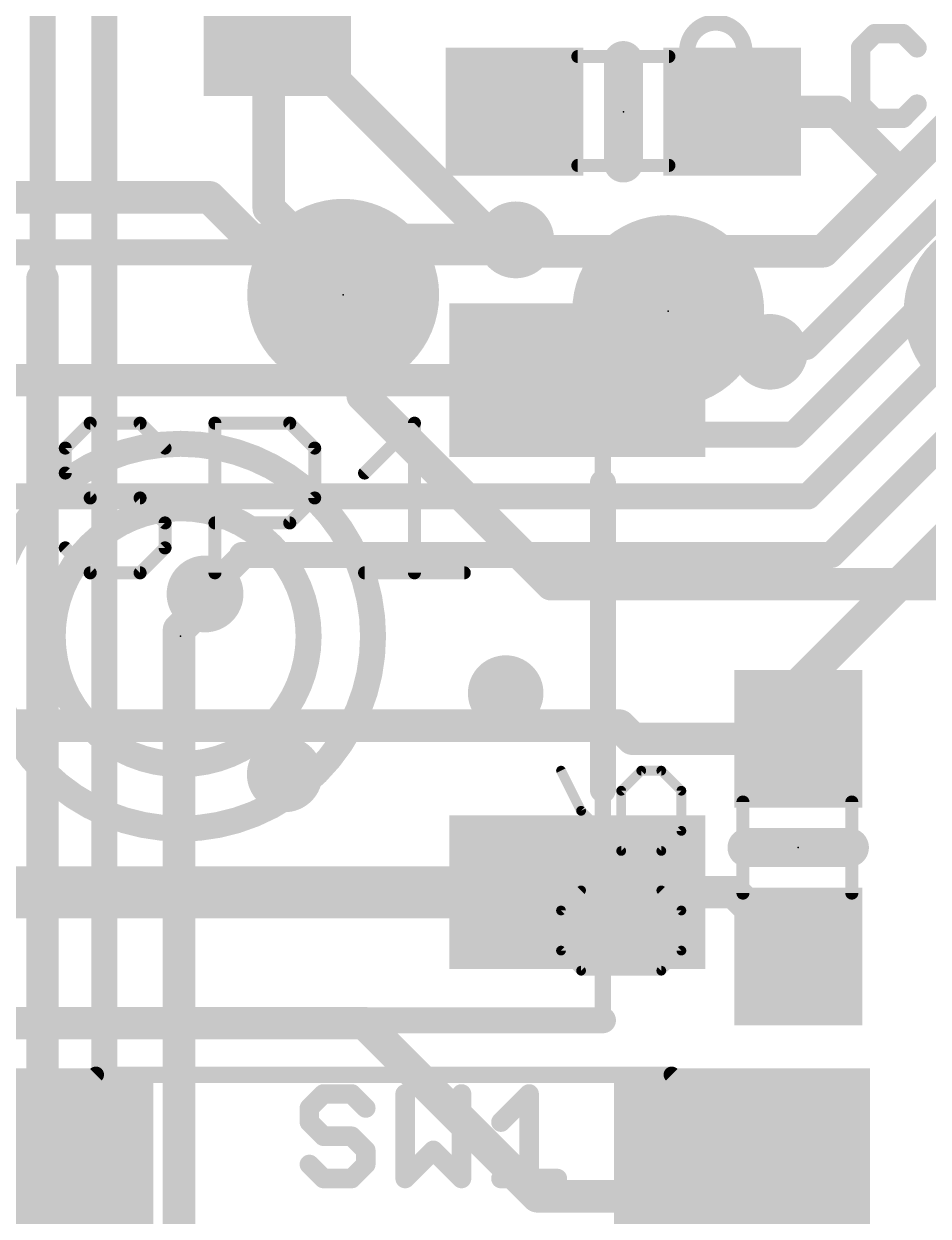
# Model space of a CAD drawing. Extents: x -25.4 to 25.4, y -26.7 to 25.8.
# Drawn here: x -11.13 to -4.06, y -3.51 to 5.8 of the extents above; entities that cross this region are included whole.
import ezdxf

# ---------------------------------------------------------------- set-up
doc = ezdxf.new("R2010")
doc.units = 0
for name, color, linetype in [('1', 12, 'CONTINUOUS'), ('16', 5, 'CONTINUOUS'), ('18', 110, 'CONTINUOUS'), ('20', 53, 'CONTINUOUS'), ('21', 53, 'CONTINUOUS'), ('23', 53, 'CONTINUOUS'), ('24', 53, 'CONTINUOUS'), ('25', 253, 'CONTINUOUS'), ('51', 53, 'CONTINUOUS')]:
    doc.layers.add(name, color=color, linetype=linetype)

# ---------------------------------------------------------------- blocks, each defined once
blk = doc.blocks.new('RECT')
blk.add_solid([(-0.5, -0.5), (0.5, -0.5), (-0.5, 0.5), (0.5, 0.5)])
blk = doc.blocks.new('PIE')
at = {"const_width": 0.5}
blk.add_lwpolyline([(0, -0.25, 1), (0, 0.25, 1), (0, -0.25)], format="xyb", dxfattribs=at)
blk = doc.blocks.new('ROUNDV')
at = {"const_width": 0.5}
blk.add_lwpolyline([(0, -0.25, 1), (0, 0.25, 1), (0, -0.25)], format="xyb", dxfattribs=at)

msp = doc.modelspace()

# ---------------------------------------------------------------- linework, layer by layer
at = {"layer": '1'}
for points, const_width in [([(0, 20.32, 0.4142), (-20.32, 0)], 0.254), ([(-5.5965, 5.1765, 1), (-5.5965, 5.0495)], 0.127), ([(-4.7299, 5.1579, 1), (-4.8197, 5.0681)], 0.127), ([(-4.7748, 5.0495, 1), (-4.7748, 5.1765)], 0.127), ([(-4.3295, 4.6677, 1), (-4.2397, 4.5779)], 0.127), ([(-4.2397, 4.5779, 1), (-4.3295, 4.6677)], 0.127), ([(-4.3295, 4.5779, 1), (-4.2397, 4.6677)], 0.127), ([(-9.635, 4.4899, 1), (-9.7248, 4.4001)], 0.127), ([(-9.6799, 4.3815, 1), (-9.6799, 4.5085)], 0.127), ([(-9.3472, 4.1758, 1), (-9.3472, 4.0488)], 0.127), ([(-9.3921, 4.0674, 1), (-9.3023, 4.1572)], 0.127), ([(-7.2424, 4.1572, 1), (-7.3322, 4.0674)], 0.127), ([(-7.2873, 4.0488, 1), (-7.2873, 4.1758)], 0.127), ([(-7.1984, 4.0869, 1), (-7.1984, 3.9599)], 0.127), ([(-7.2433, 3.9785, 1), (-7.1535, 4.0683)], 0.127), ([(-4.9289, 4.0683, 1), (-4.8391, 3.9785)], 0.127), ([(-4.884, 3.9599, 1), (-4.884, 4.0869)], 0.127), ([(-5.301, 3.3268, 1), (-5.301, 3.2252)], 0.1016), ([(-5.2502, 3.276, 1), (-5.3518, 3.276)], 0.1016), ([(-5.0523, 3.3119, 1), (-4.9805, 3.24)], 0.1016), ([(-5.0164, 3.2252, 1), (-5.0164, 3.3268)], 0.1016), ([(-5.3518, 3.2379, 1), (-5.2502, 3.2379)], 0.1016), ([(-7.112, 3.0668, 1), (-7.112, 2.9652)], 0.1016), ([(-7.112, 2.9525, 1), (-7.112, 3.0795)], 0.127), ([(-6.7701, 3.0519, 1), (-6.8419, 2.9801)], 0.1016), ([(-6.806, 2.9652, 1), (-6.806, 3.0668)], 0.1016), ([(-6.3795, 2.6403, 1), (-6.3795, 2.5387)], 0.1016), ([(-6.4155, 2.5536, 1), (-6.3436, 2.6255)], 0.1016), ([(-5.1522, 2.6255, 1), (-5.0804, 2.5536)], 0.1016), ([(-5.1163, 2.5387, 1), (-5.1163, 2.6403)], 0.1016), ([(-5.0397, 2.1441, 1), (-4.9679, 2.0723)], 0.1016), ([(-5.0038, 2.0574, 1), (-5.0038, 2.159)], 0.1016), ([(-9.4259, 1.7018, 1), (-9.4259, 1.6002)], 0.1016), ([(-9.3751, 1.651, 1), (-9.4767, 1.651)], 0.1016), ([(-9.4767, 1.6358, 1), (-9.3751, 1.6358)], 0.1016), ([(-9.39, 1.5998, 1), (-9.4619, 1.6717)], 0.1016), ([(-4.8563, 1.6869, 1), (-4.7845, 1.6151)], 0.1016), ([(-4.8204, 1.6002, 1), (-4.8204, 1.7018)], 0.1016), ([(-9.7514, 1.3821, 1), (-9.6796, 1.3103)], 0.1016), ([(-5.0165, 0.635, 1), (-5.1435, 0.635)], 0.127), ([(-5.1249, 0.6799, 1), (-5.0351, 0.5901)], 0.127), ([(-6.4321, 0.3624, 1), (-6.5219, 0.2726)], 0.127), ([(-6.477, 0.254, 1), (-6.477, 0.381)], 0.127), ([(-6.3745, 0.2785, 1), (-6.3745, 0.1515)], 0.127), ([(-6.4194, 0.1701, 1), (-6.3296, 0.2599)], 0.127), ([(-5.08, 0.1515, 1), (-5.08, 0.2785)], 0.127), ([(-5.1435, 0.215, 1), (-5.0165, 0.215)], 0.127), ([(-20.32, 0, 0.4142), (0, -20.32)], 0.254), ([(-6.806, -1.0856, 1), (-6.806, -0.8824)], 0.2032), ([(-6.806, -0.9205, 1), (-6.806, -1.0475)], 0.127), ([(-5.5361, -0.9391, 1), (-5.6259, -1.0289)], 0.127), ([(-5.581, -1.0475, 1), (-5.581, -0.9205)], 0.127), ([(-5.1249, -1.5299, 1), (-5.0351, -1.4401)], 0.127), ([(-8.426, -1.9617, 1), (-8.5158, -2.0515)], 0.127), ([(-8.4709, -2.0701, 1), (-8.4709, -1.9431)], 0.127), ([(-7.118, -3.296, 1), (-7.118, -3.423)], 0.127), ([(-7.1629, -3.4044, 1), (-7.0731, -3.3146)], 0.127), ([(-5.5185, -3.423, 1), (-5.5185, -3.296)], 0.127)]:
    msp.add_lwpolyline(points, format="xyb", dxfattribs=dict(at, const_width=const_width))
for points, const_width in [([(-2.6785, 6.2289), (-4.2846, 4.6228)], 0.254), ([(-2.5635, 5.7289), (-5.0164, 3.276)], 0.2032), ([(-2.448, 5.2578), (-5.1163, 2.5895)], 0.2032), ([(-5.5965, 5.113), (-4.7748, 5.113)], 0.254), ([(-4.7748, 5.113), (-4.2846, 4.6228)], 0.254), ([(-2.2606, 4.8514), (-5.0038, 2.1082)], 0.2032), ([(-4.884, 4.0234), (-4.2846, 4.6228)], 0.254), ([(-9.6799, 4.445), (-12.3673, 4.445)], 0.254), ([(-9.3472, 4.1123), (-9.6799, 4.445)], 0.254), ([(-4.8204, 1.651), (-2.0518, 4.4196)], 0.2032), ([(-7.2873, 4.1123), (-9.3472, 4.1123)], 0.254), ([(-7.2873, 4.1123), (-7.1984, 4.0234)], 0.254), ([(-4.884, 4.0234), (-7.1984, 4.0234)], 0.254), ([(-5.0164, 3.276), (-5.301, 3.276)], 0.2032), ([(-5.301, 3.276), (-5.301, 3.2379)], 0.2032), ([(-5.08, 0.635), (-2.6544, 3.0606)], 0.254), ([(-13.006, 3.016), (-7.112, 3.016)], 0.254), ([(-7.112, 3.016), (-6.806, 3.016)], 0.2032), ([(-6.806, 3.016), (-6.3795, 2.5895)], 0.2032), ([(-5.1163, 2.5895), (-6.3795, 2.5895)], 0.2032), ([(-5.0038, 2.1082), (-12.0523, 2.1082)], 0.2032), ([(-9.7155, 1.3462), (-9.4259, 1.6358)], 0.2032), ([(-4.8204, 1.651), (-9.4259, 1.651)], 0.2032), ([(-9.4259, 1.651), (-9.4259, 1.6358)], 0.2032), ([(-5.08, 0.215), (-5.08, 0.635)], 0.254), ([(-6.477, 0.3175), (-11.2776, 0.3175)], 0.254), ([(-6.3745, 0.215), (-6.477, 0.3175)], 0.254), ([(-5.08, 0.215), (-6.3745, 0.215)], 0.254), ([(-13.006, -0.984), (-6.806, -0.984)], 0.4064), ([(-6.806, -0.984), (-5.581, -0.984)], 0.254), ([(-5.581, -0.984), (-5.08, -1.485)], 0.254), ([(-12.3571, -2.0066), (-8.4709, -2.0066)], 0.254), ([(-8.4709, -2.0066), (-7.118, -3.3595)], 0.254), ([(-7.118, -3.3595), (-5.5185, -3.3595)], 0.254)]:
    msp.add_lwpolyline(points, dxfattribs=dict(at, const_width=const_width))
at = {"layer": '16'}
for points, const_width in [([(0, 20.32, 0.4142), (-20.32, 0)], 0.254), ([(-8.6571, 5.3992, 1), (-8.7469, 5.3094)], 0.127), ([(-8.7655, 5.3543, 1), (-8.6385, 5.3543)], 0.127), ([(-9.1728, 4.4035, 1), (-9.2626, 4.3137)], 0.127), ([(-9.2812, 4.3586, 1), (-9.1542, 4.3586)], 0.127), ([(-8.4201, 4.191, 1), (-8.5471, 4.191)], 0.127), ([(-8.4328, 4.191, 1), (-8.5344, 4.191)], 0.1016), ([(-7.46, 4.1758, 1), (-7.46, 4.0488)], 0.127), ([(-7.5049, 4.0674, 1), (-7.4151, 4.1572)], 0.127), ([(-7.2873, 4.0488, 1), (-7.2873, 4.1758)], 0.127), ([(-10.922, 3.81, 1), (-11.049, 3.81)], 0.127), ([(-8.4477, 3.7995, 1), (-8.5195, 3.8713)], 0.1016), ([(-11.0363, 3.81, 1), (-10.9347, 3.81)], 0.1016), ([(-8.5344, 3.8354, 1), (-8.4328, 3.8354)], 0.1016), ([(-8.6719, 3.7189, 1), (-8.6001, 3.6471)], 0.1016), ([(-8.4201, 3.6246, 1), (-8.5471, 3.6246)], 0.127), ([(-8.5285, 3.5797, 1), (-8.4387, 3.6695)], 0.127), ([(-8.5471, 3.6246, 1), (-8.4201, 3.6246)], 0.127), ([(-6.0601, 3.5919, 1), (-6.1319, 3.5201)], 0.1016), ([(-5.7779, 3.2887, 1), (-5.7779, 3.1871)], 0.1016), ([(-5.8138, 3.2019, 1), (-5.7419, 3.2738)], 0.1016), ([(-5.301, 3.1871, 1), (-5.301, 3.2887)], 0.1016), ([(-8.4387, 2.9405, 1), (-8.5285, 2.8507)], 0.127), ([(-8.5471, 2.8956, 1), (-8.4201, 2.8956)], 0.127), ([(-7.0104, 1.4859, 1), (-7.0104, 1.3589)], 0.127), ([(-7.0553, 1.3775, 1), (-6.9655, 1.4673)], 0.127), ([(-9.652, 1.3462, 1), (-9.779, 1.3462)], 0.127), ([(-9.779, 1.27, 1), (-9.652, 1.27)], 0.127), ([(-9.6706, 1.2251, 1), (-9.7604, 1.3149)], 0.127), ([(-9.8552, 1.0668, 1), (-9.9822, 1.0668)], 0.127), ([(-9.9636, 1.1117, 1), (-9.8738, 1.0219)], 0.127), ([(-20.32, 0, 0.4142), (0, -20.32)], 0.254)]:
    msp.add_lwpolyline(points, format="xyb", dxfattribs=dict(at, const_width=const_width))
for points, const_width in [([(-9.2177, 7.9019), (-9.2177, 4.3586)], 0.254), ([(-8.702, 7.5282), (-8.702, 5.3543)], 0.254), ([(-10.9855, 7.5108), (-10.9855, 3.81)], 0.2032), ([(-10.5029, -7.1501), (-10.5029, 7.3333)], 0.2032), ([(-7.46, 4.1123), (-8.702, 5.3543)], 0.254), ([(-9.2177, 4.3586), (-8.4836, 3.6246)], 0.254), ([(-8.4836, 4.191), (-8.4836, 3.6246)], 0.254), ([(-8.4836, 3.8354), (-8.4836, 4.191)], 0.2032), ([(-7.2873, 4.1123), (-7.46, 4.1123)], 0.254), ([(-10.9855, 3.81), (-10.9855, -7.4295)], 0.254), ([(-8.636, 3.683), (-8.4836, 3.8354)], 0.2032), ([(-8.4836, 3.6246), (-8.4836, 2.8956)], 0.254), ([(-6.096, 3.556), (-5.7779, 3.2379)], 0.2032), ([(-5.301, 3.2379), (-5.7779, 3.2379)], 0.2032), ([(-8.4836, 2.8956), (-7.0104, 1.4224)], 0.254), ([(-7.0104, 1.4224), (-0.1778, 1.4224)], 0.254), ([(-9.7155, 1.3462), (-9.7155, 1.27)], 0.254), ([(-9.7155, 1.27), (-9.9187, 1.0668)], 0.254), ([(-9.9187, 1.0668), (-9.9187, -6.7818)], 0.254)]:
    msp.add_lwpolyline(points, dxfattribs=dict(at, const_width=const_width))
at = {"layer": '20', "const_width": 0.0254}
msp.add_lwpolyline([(-3.4925, 25.146, 14.4823), (3.4925, 25.146)], format="xyb", dxfattribs=at)
at = {"layer": '21'}
for points, const_width in [([(-5.7244, 5.363, 1), (-5.7244, 5.8102, 1), (-5.7244, 5.363)], 0.127), ([(-6.3703, 5.513, 1), (-6.5227, 5.513)], 0.1524), ([(-6.5227, 4.713, 1), (-6.3703, 4.713)], 0.1524), ([(-6.606, 3.9652, 1), (-6.606, 4.0668)], 0.1016), ([(-9.906, -0.4873, 1), (-9.906, 2.5193, 1), (-9.906, -0.4873)], 0.2032), ([(-6.5552, 2.216, 1), (-6.6568, 2.216)], 0.1016), ([(-9.906, 0.016, 1), (-9.906, 2.016, 1), (-9.906, 0.016)], 0.2032), ([(-6.6568, -0.184, 1), (-6.5552, -0.184)], 0.1016), ([(-5.48, -0.5588, 1), (-5.48, -0.7112)], 0.1524), ([(-4.68, -0.7112, 1), (-4.68, -0.5588)], 0.1524), ([(-6.606, -2.0348, 1), (-6.606, -1.9332)], 0.1016), ([(-9.9185, -2.3777, 1), (-9.9185, -2.4413)], 0.0635), ([(-6.7185, -2.4413, 1), (-6.7185, -2.3777)], 0.0635)]:
    msp.add_lwpolyline(points, format="xyb", dxfattribs=dict(at, const_width=const_width))
for points, const_width in [([(-6.4465, 5.513), (-6.4465, 4.713)], 0.3048), ([(-13.206, 4.016), (-6.606, 4.016)], 0.2032), ([(-6.606, 2.216), (-6.606, -0.184)], 0.2032), ([(-5.48, -0.635), (-4.68, -0.635)], 0.3048), ([(-6.606, -1.984), (-13.206, -1.984)], 0.2032), ([(-9.9185, -2.4095), (-6.7185, -2.4095)], 0.127)]:
    msp.add_lwpolyline(points, dxfattribs=dict(at, const_width=const_width))
at = {"layer": '23'}
for p in [(-6.4465, 5.113), (-9.906, 1.016), (-5.08, -0.635)]:
    msp.add_point(p, dxfattribs=at)
at = {"layer": '24'}
for p in [(-8.636, 3.683), (-6.096, 3.556)]:
    msp.add_point(p, dxfattribs=at)
at = {"layer": '25'}
for points, const_width in [([(-4.4822, 5.7232), (-4.5923, 5.613)], 0.1524), ([(-4.2618, 5.7232), (-4.4822, 5.7232)], 0.1524), ([(-4.1517, 5.613), (-4.2618, 5.7232)], 0.1524), ([(-4.5923, 5.613), (-4.5923, 5.1724)], 0.1524), ([(-4.5923, 5.1724), (-4.4822, 5.0622)], 0.1524), ([(-4.2618, 5.0622), (-4.1517, 5.1724)], 0.1524), ([(-4.4822, 5.0622), (-4.2618, 5.0622)], 0.1524), ([(-10.6128, 2.6807), (-10.8077, 2.4858)], 0.1016), ([(-10.223, 2.6807), (-10.6128, 2.6807)], 0.1016), ([(-10.0281, 2.4858), (-10.223, 2.6807)], 0.1016), ([(-9.6383, 1.5113), (-9.6383, 2.6807)], 0.1016), ([(-9.6383, 2.6807), (-9.0536, 2.6807)], 0.1016), ([(-9.0536, 2.6807), (-8.8587, 2.4858)], 0.1016), ([(-8.4689, 2.2909), (-8.0791, 2.6807)], 0.1016), ([(-8.0791, 2.6807), (-8.0791, 1.5113)], 0.1016), ([(-10.8077, 2.4858), (-10.8077, 2.2909)], 0.1016), ([(-8.8587, 2.4858), (-8.8587, 2.096)], 0.1016), ([(-10.8077, 2.2909), (-10.6128, 2.096)], 0.1016), ([(-10.6128, 2.096), (-10.223, 2.096)], 0.1016), ([(-10.223, 2.096), (-10.0281, 1.9011)], 0.1016), ([(-8.8587, 2.096), (-9.0536, 1.9011)], 0.1016), ([(-10.0281, 1.9011), (-10.0281, 1.7062)], 0.1016), ([(-9.0536, 1.9011), (-9.6383, 1.9011)], 0.1016), ([(-10.6128, 1.5113), (-10.8077, 1.7062)], 0.1016), ([(-10.0281, 1.7062), (-10.223, 1.5113)], 0.1016), ([(-10.223, 1.5113), (-10.6128, 1.5113)], 0.1016), ([(-8.4689, 1.5113), (-7.6893, 1.5113)], 0.1016), ([(-6.9337, -0.0343), (-6.7769, -0.3478)], 0.0762), ([(-6.3066, -0.0343), (-6.4634, -0.1911)], 0.0762), ([(-6.1499, -0.0343), (-6.3066, -0.0343)], 0.0762), ([(-5.9931, -0.1911), (-6.1499, -0.0343)], 0.0762), ([(-6.4634, -0.1911), (-6.4634, -0.6614)], 0.0762), ([(-5.9931, -0.5046), (-5.9931, -0.1911)], 0.0762), ([(-6.7769, -0.3478), (-6.4634, -0.6614)], 0.0762), ([(-6.1499, -0.6614), (-5.9931, -0.5046)], 0.0762), ([(-6.4634, -0.6614), (-6.1499, -0.6614)], 0.0762), ([(-6.7769, -0.9698), (-6.9337, -1.1266)], 0.0762), ([(-5.9931, -1.1266), (-6.1499, -0.9698)], 0.0762), ([(-6.9337, -1.1266), (-6.9337, -1.4401)], 0.0762), ([(-5.9931, -1.4401), (-5.9931, -1.1266)], 0.0762), ([(-6.9337, -1.4401), (-6.7769, -1.5969)], 0.0762), ([(-6.1499, -1.5969), (-5.9931, -1.4401)], 0.0762), ([(-6.7769, -1.5969), (-6.1499, -1.5969)], 0.0762), ([(-8.7899, -2.5596), (-8.9, -2.6698)], 0.1524), ([(-8.5696, -2.5596), (-8.7899, -2.5596)], 0.1524), ([(-8.4594, -2.6698), (-8.5696, -2.5596)], 0.1524), ([(-8.1516, -2.5596), (-8.1516, -3.2206)], 0.1524), ([(-7.711, -3.2206), (-7.711, -2.5596)], 0.1524), ([(-7.4032, -2.78), (-7.1829, -2.5596)], 0.1524), ([(-7.1829, -2.5596), (-7.1829, -3.2206)], 0.1524), ([(-8.9, -2.6698), (-8.9, -2.78)], 0.1524), ([(-8.9, -2.78), (-8.7899, -2.8901)], 0.1524), ([(-8.7899, -2.8901), (-8.5696, -2.8901)], 0.1524), ([(-8.5696, -2.8901), (-8.4594, -3.0003)], 0.1524), ([(-8.4594, -3.0003), (-8.4594, -3.1104)], 0.1524), ([(-8.1516, -3.2206), (-7.9313, -3.0003)], 0.1524), ([(-7.9313, -3.0003), (-7.711, -3.2206)], 0.1524), ([(-8.7899, -3.2206), (-8.9, -3.1104)], 0.1524), ([(-8.4594, -3.1104), (-8.5696, -3.2206)], 0.1524), ([(-8.5696, -3.2206), (-8.7899, -3.2206)], 0.1524), ([(-7.4032, -3.2206), (-6.9626, -3.2206)], 0.1524)]:
    msp.add_lwpolyline(points, dxfattribs=dict(at, const_width=const_width))
for points, const_width in [([(-4.4822, 5.7613, 1), (-4.4822, 5.6851)], 0.0762), ([(-4.4552, 5.6962, 1), (-4.5091, 5.7501)], 0.0762), ([(-4.2349, 5.7501, 1), (-4.2888, 5.6962)], 0.0762), ([(-4.2618, 5.6851, 1), (-4.2618, 5.7613)], 0.0762), ([(-4.5542, 5.613, 1), (-4.6304, 5.613)], 0.0762), ([(-4.6193, 5.64, 1), (-4.5654, 5.5861)], 0.0762), ([(-4.1786, 5.5861, 1), (-4.1247, 5.64)], 0.0762), ([(-4.5654, 5.1993, 1), (-4.6193, 5.1454)], 0.0762), ([(-4.1247, 5.1454, 1), (-4.1786, 5.1993)], 0.0762), ([(-4.6304, 5.1724, 1), (-4.5542, 5.1724)], 0.0762), ([(-4.4822, 5.1003, 1), (-4.4822, 5.0241)], 0.0762), ([(-4.5091, 5.0353, 1), (-4.4552, 5.0892)], 0.0762), ([(-4.2888, 5.0892, 1), (-4.2349, 5.0353)], 0.0762), ([(-4.2618, 5.0241, 1), (-4.2618, 5.1003)], 0.0762), ([(-10.6128, 2.7061, 1), (-10.6128, 2.6553)], 0.0508), ([(-10.5948, 2.6627, 1), (-10.6308, 2.6987)], 0.0508), ([(-10.205, 2.6987, 1), (-10.241, 2.6627)], 0.0508), ([(-10.223, 2.6553, 1), (-10.223, 2.7061)], 0.0508), ([(-9.6129, 2.6807, 1), (-9.6637, 2.6807)], 0.0508), ([(-9.6383, 2.7061, 1), (-9.6383, 2.6553)], 0.0508), ([(-9.0356, 2.6987, 1), (-9.0716, 2.6627)], 0.0508), ([(-9.0536, 2.6553, 1), (-9.0536, 2.7061)], 0.0508), ([(-8.0537, 2.6807, 1), (-8.1045, 2.6807)], 0.0508), ([(-8.0611, 2.6627, 1), (-8.0971, 2.6987)], 0.0508), ([(-10.8257, 2.5038, 1), (-10.7897, 2.4678)], 0.0508), ([(-10.7823, 2.4858, 1), (-10.8331, 2.4858)], 0.0508), ([(-10.0461, 2.4678, 1), (-10.0101, 2.5038)], 0.0508), ([(-8.8333, 2.4858, 1), (-8.8841, 2.4858)], 0.0508), ([(-8.8767, 2.4678, 1), (-8.8407, 2.5038)], 0.0508), ([(-10.7897, 2.3089, 1), (-10.8257, 2.2729)], 0.0508), ([(-8.4869, 2.3089, 1), (-8.4509, 2.2729)], 0.0508), ([(-10.8331, 2.2909, 1), (-10.7823, 2.2909)], 0.0508), ([(-10.6128, 2.1214, 1), (-10.6128, 2.0706)], 0.0508), ([(-10.205, 2.114, 1), (-10.241, 2.078)], 0.0508), ([(-10.223, 2.0706, 1), (-10.223, 2.1214)], 0.0508), ([(-8.8407, 2.078, 1), (-8.8767, 2.114)], 0.0508), ([(-10.6308, 2.078, 1), (-10.5948, 2.114)], 0.0508), ([(-8.8841, 2.096, 1), (-8.8333, 2.096)], 0.0508), ([(-10.0027, 1.9011, 1), (-10.0535, 1.9011)], 0.0508), ([(-10.0461, 1.8831, 1), (-10.0101, 1.9191)], 0.0508), ([(-9.6383, 1.9265, 1), (-9.6383, 1.8757)], 0.0508), ([(-9.0716, 1.9191, 1), (-9.0356, 1.8831)], 0.0508), ([(-9.0536, 1.8757, 1), (-9.0536, 1.9265)], 0.0508), ([(-10.7897, 1.7242, 1), (-10.8257, 1.6882)], 0.0508), ([(-10.0535, 1.7062, 1), (-10.0027, 1.7062)], 0.0508), ([(-10.0101, 1.6882, 1), (-10.0461, 1.7242)], 0.0508), ([(-10.6128, 1.5367, 1), (-10.6128, 1.4859)], 0.0508), ([(-10.6308, 1.4933, 1), (-10.5948, 1.5293)], 0.0508), ([(-10.241, 1.5293, 1), (-10.205, 1.4933)], 0.0508), ([(-10.223, 1.4859, 1), (-10.223, 1.5367)], 0.0508), ([(-9.6637, 1.5113, 1), (-9.6129, 1.5113)], 0.0508), ([(-8.4689, 1.5367, 1), (-8.4689, 1.4859)], 0.0508), ([(-8.1045, 1.5113, 1), (-8.0537, 1.5113)], 0.0508), ([(-7.6893, 1.4859, 1), (-7.6893, 1.5367)], 0.0508), ([(-6.9167, -0.0258, 1), (-6.9507, -0.0428)], 0.0381), ([(-6.3066, -0.0153, 1), (-6.3066, -0.0534)], 0.0381), ([(-6.2932, -0.0478, 1), (-6.3201, -0.0208)], 0.0381), ([(-6.1364, -0.0208, 1), (-6.1633, -0.0478)], 0.0381), ([(-6.1499, -0.0534, 1), (-6.1499, -0.0153)], 0.0381), ([(-6.4444, -0.1911, 1), (-6.4825, -0.1911)], 0.0381), ([(-6.4769, -0.1776, 1), (-6.4499, -0.2046)], 0.0381), ([(-5.9741, -0.1911, 1), (-6.0122, -0.1911)], 0.0381), ([(-6.0066, -0.2046, 1), (-5.9796, -0.1776)], 0.0381), ([(-6.7635, -0.3344, 1), (-6.7904, -0.3613)], 0.0381), ([(-6.794, -0.3564, 1), (-6.7599, -0.3393)], 0.0381), ([(-6.0122, -0.5046, 1), (-5.9741, -0.5046)], 0.0381), ([(-5.9796, -0.5181, 1), (-6.0066, -0.4911)], 0.0381), ([(-6.4634, -0.6423, 1), (-6.4634, -0.6804)], 0.0381), ([(-6.4825, -0.6614, 1), (-6.4444, -0.6614)], 0.0381), ([(-6.4769, -0.6749, 1), (-6.4499, -0.6479)], 0.0381), ([(-6.1633, -0.6479, 1), (-6.1364, -0.6749)], 0.0381), ([(-6.1499, -0.6804, 1), (-6.1499, -0.6423)], 0.0381), ([(-6.7635, -0.9833, 1), (-6.7904, -0.9564)], 0.0381), ([(-6.1364, -0.9564, 1), (-6.1633, -0.9833)], 0.0381), ([(-6.9147, -1.1266, 1), (-6.9528, -1.1266)], 0.0381), ([(-6.9472, -1.1131, 1), (-6.9202, -1.1401)], 0.0381), ([(-5.9741, -1.1266, 1), (-6.0122, -1.1266)], 0.0381), ([(-6.0066, -1.1401, 1), (-5.9796, -1.1131)], 0.0381), ([(-6.9202, -1.4267, 1), (-6.9472, -1.4536)], 0.0381), ([(-6.9528, -1.4401, 1), (-6.9147, -1.4401)], 0.0381), ([(-6.0122, -1.4401, 1), (-5.9741, -1.4401)], 0.0381), ([(-5.9796, -1.4536, 1), (-6.0066, -1.4267)], 0.0381), ([(-6.7769, -1.5778, 1), (-6.7769, -1.6159)], 0.0381), ([(-6.7904, -1.6104, 1), (-6.7635, -1.5834)], 0.0381), ([(-6.1633, -1.5834, 1), (-6.1364, -1.6104)], 0.0381), ([(-6.1499, -1.6159, 1), (-6.1499, -1.5778)], 0.0381), ([(-8.7899, -2.5215, 1), (-8.7899, -2.5977)], 0.0762), ([(-8.7629, -2.5866, 1), (-8.8168, -2.5327)], 0.0762), ([(-8.5426, -2.5327, 1), (-8.5965, -2.5866)], 0.0762), ([(-8.5696, -2.5977, 1), (-8.5696, -2.5215)], 0.0762), ([(-8.1135, -2.5596, 1), (-8.1897, -2.5596)], 0.0762), ([(-7.6729, -2.5596, 1), (-7.7491, -2.5596)], 0.0762), ([(-7.1448, -2.5596, 1), (-7.221, -2.5596)], 0.0762), ([(-7.156, -2.5866, 1), (-7.2098, -2.5327)], 0.0762), ([(-8.8619, -2.6698, 1), (-8.9381, -2.6698)], 0.0762), ([(-8.927, -2.6429, 1), (-8.8731, -2.6967)], 0.0762), ([(-8.4863, -2.6967, 1), (-8.4325, -2.6429)], 0.0762), ([(-8.8731, -2.753, 1), (-8.927, -2.8069)], 0.0762), ([(-8.9381, -2.78, 1), (-8.8619, -2.78)], 0.0762), ([(-7.4302, -2.753, 1), (-7.3763, -2.8069)], 0.0762), ([(-8.7899, -2.852, 1), (-8.7899, -2.9282)], 0.0762), ([(-8.8168, -2.9171, 1), (-8.7629, -2.8632)], 0.0762), ([(-8.5426, -2.8632, 1), (-8.5965, -2.9171)], 0.0762), ([(-8.5696, -2.9282, 1), (-8.5696, -2.852)], 0.0762), ([(-8.4213, -3.0003, 1), (-8.4975, -3.0003)], 0.0762), ([(-8.4863, -3.0272, 1), (-8.4325, -2.9733)], 0.0762), ([(-7.9044, -2.9733, 1), (-7.9583, -3.0272)], 0.0762), ([(-7.9044, -3.0272, 1), (-7.9583, -2.9733)], 0.0762), ([(-8.8731, -3.0835, 1), (-8.927, -3.1374)], 0.0762), ([(-8.4975, -3.1104, 1), (-8.4213, -3.1104)], 0.0762), ([(-8.4325, -3.1374, 1), (-8.4863, -3.0835)], 0.0762), ([(-8.7899, -3.1825, 1), (-8.7899, -3.2587)], 0.0762), ([(-8.8168, -3.2475, 1), (-8.7629, -3.1937)], 0.0762), ([(-8.5965, -3.1937, 1), (-8.5426, -3.2475)], 0.0762), ([(-8.5696, -3.2587, 1), (-8.5696, -3.1825)], 0.0762), ([(-8.1786, -3.1937, 1), (-8.1247, -3.2475)], 0.0762), ([(-7.7379, -3.2475, 1), (-7.6841, -3.1937)], 0.0762), ([(-7.4032, -3.1825, 1), (-7.4032, -3.2587)], 0.0762), ([(-6.9626, -3.2587, 1), (-6.9626, -3.1825)], 0.0762), ([(-8.1897, -3.2206, 1), (-8.1135, -3.2206)], 0.0762), ([(-7.7491, -3.2206, 1), (-7.6729, -3.2206)], 0.0762), ([(-7.221, -3.2206, 1), (-7.1448, -3.2206)], 0.0762)]:
    msp.add_lwpolyline(points, format="xyb", dxfattribs=dict(at, const_width=const_width))
at = {"layer": '51'}
for points, const_width in [([(-6.8025, 5.545), (-6.0905, 5.545)], 0.1016), ([(-6.8025, 4.694), (-6.0905, 4.694)], 0.1016), ([(-6.606, 4.016), (-6.606, -1.984)], 0.127), ([(-5.512, -0.991), (-5.512, -0.279)], 0.1016), ([(-4.661, -0.991), (-4.661, -0.279)], 0.1016), ([(-12.0685, -3.9095), (-10.5685, -2.4095)], 0.127), ([(-10.5685, -2.4095), (-6.0685, -2.4095)], 0.127), ([(-6.0685, -2.4095), (-4.5685, -3.9095)], 0.127)]:
    msp.add_lwpolyline(points, dxfattribs=dict(at, const_width=const_width))
for points, const_width in [([(-6.8025, 5.5704, 1), (-6.8025, 5.5196)], 0.0508), ([(-6.0905, 5.5196, 1), (-6.0905, 5.5704)], 0.0508), ([(-6.8025, 4.7194, 1), (-6.8025, 4.6686)], 0.0508), ([(-6.0905, 4.6686, 1), (-6.0905, 4.7194)], 0.0508), ([(-6.5743, 4.016, 1), (-6.6378, 4.016)], 0.0635), ([(-5.4866, -0.279, 1), (-5.5374, -0.279)], 0.0508), ([(-4.6356, -0.279, 1), (-4.6864, -0.279)], 0.0508), ([(-5.5374, -0.991, 1), (-5.4866, -0.991)], 0.0508), ([(-4.6864, -0.991, 1), (-4.6356, -0.991)], 0.0508), ([(-6.6378, -1.984, 1), (-6.5743, -1.984)], 0.0635), ([(-10.5685, -2.3777, 1), (-10.5685, -2.4413)], 0.0635), ([(-10.546, -2.432, 1), (-10.591, -2.387)], 0.0635), ([(-6.046, -2.387, 1), (-6.091, -2.432)], 0.0635), ([(-6.0685, -2.4413, 1), (-6.0685, -2.3777)], 0.0635)]:
    msp.add_lwpolyline(points, format="xyb", dxfattribs=dict(at, const_width=const_width))

# ---------------------------------------------------------------- block references
at = {"layer": '1', "xscale": 1.075, "rotation": 90}
for p in [(-9.2253, 5.7743), (-5.08, 0.215), (-5.08, -1.485)]:
    msp.add_blockref('RECT', p, dxfattribs=at)
at = {"layer": '1', "xscale": 1.075}
for p in [(-7.2965, 5.113), (-5.5965, 5.113)]:
    msp.add_blockref('RECT', p, dxfattribs=at)
at = {"layer": '1', "xscale": 2, "yscale": 1.2, "rotation": 180}
for p in [(-6.806, 3.016), (-6.806, -0.984)]:
    msp.add_blockref('RECT', p, dxfattribs=at)
at = {"layer": '1', "xscale": 2, "yscale": 2}
for p in [(-11.1185, -3.3595), (-5.5185, -3.3595)]:
    msp.add_blockref('RECT', p, dxfattribs=at)
at = {"layer": '16', "xscale": 1.5, "yscale": 1.5}
for p in [(-8.636, 3.683), (-6.096, 3.556), (-3.5052, 3.556)]:
    msp.add_blockref('PIE', p, dxfattribs=at)
at = {"layer": '18'}
for p, xscale, yscale in [((-7.2873, 4.1123), 0.6, 0.6), ((-7.2873, 4.1123), 0.6, 0.6), ((-5.301, 3.2379), 0.5906, 0.5906), ((-5.301, 3.2379), 0.5906, 0.5906), ((-9.7155, 1.3462), 0.6, 0.6), ((-9.7155, 1.3462), 0.6, 0.6), ((-7.366, 0.5715), 0.5906, 0.5906), ((-7.366, 0.5715), 0.5906, 0.5906), ((-9.0932, -0.0635), 0.5906, 0.5906), ((-9.0932, -0.0635), 0.5906, 0.5906)]:
    msp.add_blockref('ROUNDV', p, dxfattribs=dict(at, xscale=xscale, yscale=yscale))
at = {"layer": '51', "xscale": 0.5001, "yscale": 0.95, "rotation": 90}
for p in [(-9.2304, 6.0362), (-5.0851, -0.0548), (-5.0851, -1.2231)]:
    msp.add_blockref('RECT', p, dxfattribs=at)
at = {"layer": '51', "xscale": 0.5001, "yscale": 0.95}
for p in [(-7.0347, 5.1181), (-5.8663, 5.1181)]:
    msp.add_blockref('RECT', p, dxfattribs=at)

doc.saveas('drawing.dxf')
